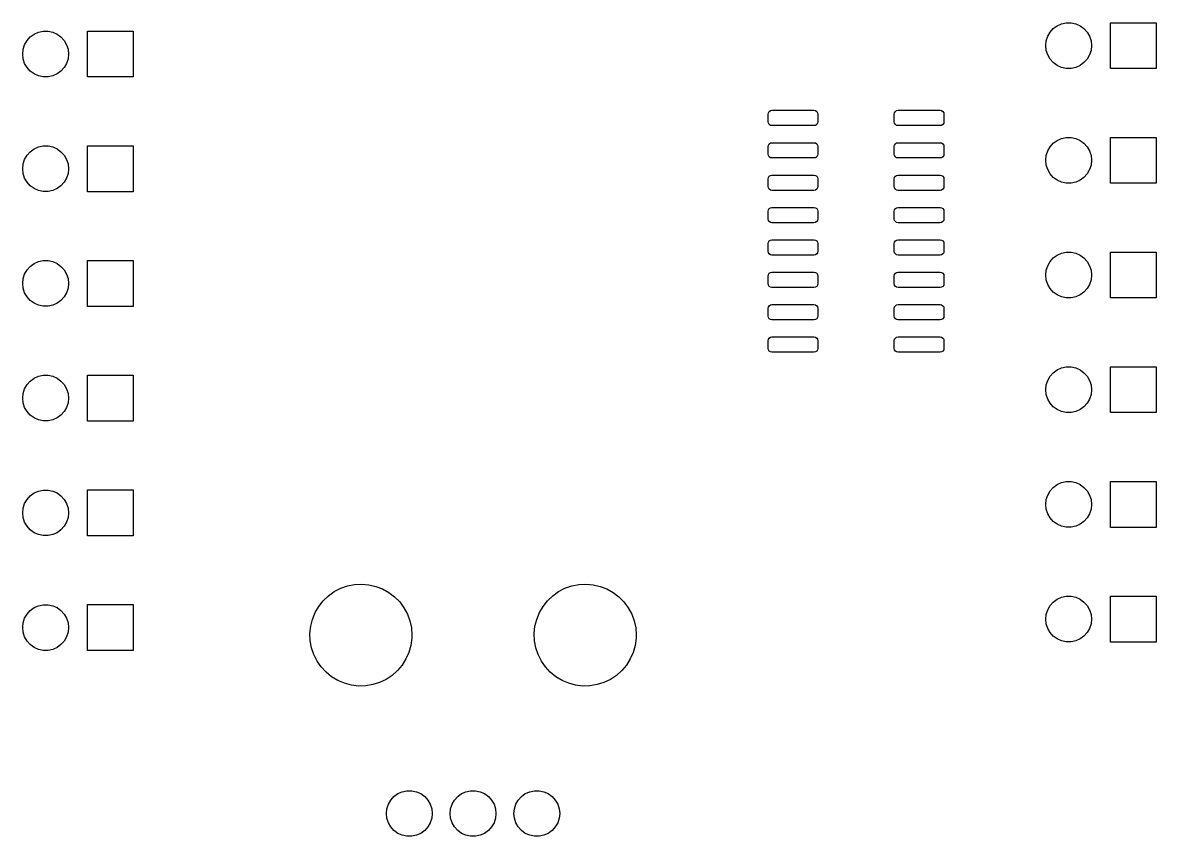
# Model space of a CAD drawing. Extents: x 0 to 360, y 0 to 260.
# Drawn here: x 180.43 to 224.91, y 132.71 to 164.63 of the extents above; entities that cross this region are included whole.
import ezdxf

# ---------------------------------------------------------------- set-up
doc = ezdxf.new("R2010")
doc.units = 0
doc.layers.add('BLACK', color=7, linetype='CONTINUOUS')

msp = doc.modelspace()

# ---------------------------------------------------------------- linework, layer by layer
at = {"layer": 'BLACK', "linetype": 'CONTINUOUS'}
for p, q in [((221.017, 164.506), (221.188, 164.582)), ((221.188, 164.582), (221.373, 164.621)), ((221.373, 164.621), (221.561, 164.621)), ((221.561, 164.621), (221.745, 164.582)), ((221.745, 164.582), (221.917, 164.506)), ((223.107, 162.826), (223.107, 164.626)), ((223.107, 164.626), (224.907, 164.626)), ((224.907, 164.626), (224.907, 162.826)), ((180.727, 164.065), (180.88, 164.176)), ((180.88, 164.176), (181.051, 164.252)), ((181.051, 164.252), (181.236, 164.291)), ((181.236, 164.291), (181.424, 164.291)), ((181.424, 164.291), (181.608, 164.252)), ((181.608, 164.252), (181.78, 164.176)), ((181.78, 164.176), (181.932, 164.065)), ((182.97, 162.496), (182.97, 164.296)), ((182.97, 164.296), (184.77, 164.296)), ((184.77, 164.296), (184.77, 162.496)), ((220.644, 164.092), (220.738, 164.255)), ((220.738, 164.255), (220.864, 164.395)), ((220.864, 164.395), (221.017, 164.506)), ((221.917, 164.506), (222.069, 164.395)), ((222.069, 164.395), (222.195, 164.255)), ((222.195, 164.255), (222.289, 164.092)), ((180.449, 163.583), (180.507, 163.762)), ((180.507, 163.762), (180.601, 163.925)), ((180.601, 163.925), (180.727, 164.065)), ((181.932, 164.065), (182.058, 163.925)), ((182.058, 163.925), (182.152, 163.762)), ((182.152, 163.762), (182.21, 163.583)), ((220.567, 163.726), (220.586, 163.914)), ((220.586, 163.539), (220.567, 163.726)), ((220.586, 163.914), (220.644, 164.092)), ((222.289, 164.092), (222.347, 163.914)), ((222.347, 163.914), (222.367, 163.726)), ((222.367, 163.726), (222.347, 163.539)), ((180.43, 163.396), (180.449, 163.583)), ((180.449, 163.209), (180.43, 163.396)), ((182.21, 163.583), (182.23, 163.396)), ((182.23, 163.396), (182.21, 163.209)), ((220.644, 163.36), (220.586, 163.539)), ((220.738, 163.197), (220.644, 163.36)), ((222.289, 163.36), (222.195, 163.197)), ((222.347, 163.539), (222.289, 163.36)), ((180.507, 163.03), (180.449, 163.209)), ((180.601, 162.867), (180.507, 163.03)), ((180.727, 162.727), (180.601, 162.867)), ((182.058, 162.867), (181.932, 162.727)), ((182.152, 163.03), (182.058, 162.867)), ((182.21, 163.209), (182.152, 163.03)), ((220.864, 163.058), (220.738, 163.197)), ((221.017, 162.947), (220.864, 163.058)), ((221.188, 162.87), (221.017, 162.947)), ((221.373, 162.831), (221.188, 162.87)), ((221.561, 162.831), (221.373, 162.831)), ((221.745, 162.87), (221.561, 162.831)), ((221.917, 162.947), (221.745, 162.87)), ((222.069, 163.058), (221.917, 162.947)), ((222.195, 163.197), (222.069, 163.058)), ((224.907, 162.826), (223.107, 162.826)), ((180.88, 162.617), (180.727, 162.727)), ((181.051, 162.54), (180.88, 162.617)), ((181.236, 162.501), (181.051, 162.54)), ((181.424, 162.501), (181.236, 162.501)), ((181.608, 162.54), (181.424, 162.501)), ((181.78, 162.617), (181.608, 162.54)), ((181.932, 162.727), (181.78, 162.617)), ((184.77, 162.496), (182.97, 162.496)), ((209.676, 161.037), (209.687, 161.094)), ((209.676, 160.737), (209.676, 161.037)), ((209.687, 161.094), (209.72, 161.143)), ((209.72, 161.143), (209.769, 161.176)), ((209.769, 161.176), (209.826, 161.187)), ((209.826, 161.187), (211.476, 161.187)), ((211.476, 161.187), (211.533, 161.176)), ((211.533, 161.176), (211.582, 161.143)), ((211.582, 161.143), (211.615, 161.094)), ((211.615, 161.094), (211.626, 161.037)), ((211.626, 161.037), (211.626, 160.737)), ((214.626, 161.037), (214.637, 161.094)), ((214.626, 160.737), (214.626, 161.037)), ((214.637, 161.094), (214.67, 161.143)), ((214.67, 161.143), (214.719, 161.176)), ((214.719, 161.176), (214.776, 161.187)), ((214.776, 161.187), (216.426, 161.187)), ((216.426, 161.187), (216.483, 161.176)), ((216.483, 161.176), (216.532, 161.143)), ((216.532, 161.143), (216.565, 161.094)), ((216.565, 161.094), (216.576, 161.037)), ((216.576, 161.037), (216.576, 160.737)), ((209.687, 160.68), (209.676, 160.737)), ((209.72, 160.631), (209.687, 160.68)), ((209.769, 160.598), (209.72, 160.631)), ((209.826, 160.587), (209.769, 160.598)), ((211.476, 160.587), (209.826, 160.587)), ((211.533, 160.598), (211.476, 160.587)), ((211.582, 160.631), (211.533, 160.598)), ((211.615, 160.68), (211.582, 160.631)), ((211.626, 160.737), (211.615, 160.68)), ((214.637, 160.68), (214.626, 160.737)), ((214.67, 160.631), (214.637, 160.68)), ((214.719, 160.598), (214.67, 160.631)), ((214.776, 160.587), (214.719, 160.598)), ((216.426, 160.587), (214.776, 160.587)), ((216.483, 160.598), (216.426, 160.587)), ((216.532, 160.631), (216.483, 160.598)), ((216.565, 160.68), (216.532, 160.631)), ((216.576, 160.737), (216.565, 160.68)), ((221.188, 160.082), (221.373, 160.121)), ((221.373, 160.121), (221.561, 160.121)), ((221.561, 160.121), (221.745, 160.082)), ((223.107, 158.326), (223.107, 160.126)), ((223.107, 160.126), (224.907, 160.126)), ((224.907, 160.126), (224.907, 158.326)), ((180.727, 159.565), (180.88, 159.676)), ((180.88, 159.676), (181.051, 159.752)), ((181.051, 159.752), (181.236, 159.791)), ((181.236, 159.791), (181.424, 159.791)), ((181.424, 159.791), (181.608, 159.752)), ((181.608, 159.752), (181.78, 159.676)), ((181.78, 159.676), (181.932, 159.565)), ((182.97, 157.996), (182.97, 159.796)), ((182.97, 159.796), (184.77, 159.796)), ((184.77, 159.796), (184.77, 157.996)), ((209.676, 159.767), (209.687, 159.824)), ((209.676, 159.467), (209.676, 159.767)), ((209.687, 159.824), (209.72, 159.873)), ((209.72, 159.873), (209.769, 159.906)), ((209.769, 159.906), (209.826, 159.917)), ((209.826, 159.917), (211.476, 159.917)), ((211.476, 159.917), (211.533, 159.906)), ((211.533, 159.906), (211.582, 159.873)), ((211.582, 159.873), (211.615, 159.824)), ((211.615, 159.824), (211.626, 159.767)), ((211.626, 159.767), (211.626, 159.467)), ((214.626, 159.767), (214.637, 159.824)), ((214.626, 159.467), (214.626, 159.767)), ((214.637, 159.824), (214.67, 159.873)), ((214.67, 159.873), (214.719, 159.906)), ((214.719, 159.906), (214.776, 159.917)), ((214.776, 159.917), (216.426, 159.917)), ((216.426, 159.917), (216.483, 159.906)), ((216.483, 159.906), (216.532, 159.873)), ((216.532, 159.873), (216.565, 159.824)), ((216.565, 159.824), (216.576, 159.767)), ((216.576, 159.767), (216.576, 159.467)), ((220.644, 159.592), (220.738, 159.755)), ((220.738, 159.755), (220.864, 159.895)), ((220.864, 159.895), (221.017, 160.006)), ((221.017, 160.006), (221.188, 160.082)), ((221.745, 160.082), (221.917, 160.006)), ((221.917, 160.006), (222.069, 159.895)), ((222.069, 159.895), (222.195, 159.755)), ((222.195, 159.755), (222.289, 159.592)), ((180.449, 159.083), (180.507, 159.262)), ((180.507, 159.262), (180.601, 159.425)), ((180.601, 159.425), (180.727, 159.565)), ((181.932, 159.565), (182.058, 159.425)), ((182.058, 159.425), (182.152, 159.262)), ((182.152, 159.262), (182.21, 159.083)), ((209.687, 159.41), (209.676, 159.467)), ((209.72, 159.361), (209.687, 159.41)), ((209.769, 159.328), (209.72, 159.361)), ((209.826, 159.317), (209.769, 159.328)), ((211.476, 159.317), (209.826, 159.317)), ((211.533, 159.328), (211.476, 159.317)), ((211.582, 159.361), (211.533, 159.328)), ((211.615, 159.41), (211.582, 159.361)), ((211.626, 159.467), (211.615, 159.41)), ((214.637, 159.41), (214.626, 159.467)), ((214.67, 159.361), (214.637, 159.41)), ((214.719, 159.328), (214.67, 159.361)), ((214.776, 159.317), (214.719, 159.328)), ((216.426, 159.317), (214.776, 159.317)), ((216.483, 159.328), (216.426, 159.317)), ((216.532, 159.361), (216.483, 159.328)), ((216.565, 159.41), (216.532, 159.361)), ((216.576, 159.467), (216.565, 159.41)), ((220.567, 159.226), (220.586, 159.414)), ((220.586, 159.414), (220.644, 159.592)), ((222.289, 159.592), (222.347, 159.414)), ((222.347, 159.414), (222.367, 159.226)), ((180.43, 158.896), (180.449, 159.083)), ((180.449, 158.709), (180.43, 158.896)), ((182.21, 159.083), (182.23, 158.896)), ((182.23, 158.896), (182.21, 158.709)), ((220.586, 159.039), (220.567, 159.226)), ((220.644, 158.86), (220.586, 159.039)), ((220.738, 158.697), (220.644, 158.86)), ((222.289, 158.86), (222.195, 158.697)), ((222.347, 159.039), (222.289, 158.86)), ((222.367, 159.226), (222.347, 159.039)), ((180.507, 158.53), (180.449, 158.709)), ((180.601, 158.367), (180.507, 158.53)), ((180.727, 158.227), (180.601, 158.367)), ((182.058, 158.367), (181.932, 158.227)), ((182.152, 158.53), (182.058, 158.367)), ((182.21, 158.709), (182.152, 158.53)), ((209.676, 158.497), (209.687, 158.554)), ((209.676, 158.197), (209.676, 158.497)), ((209.687, 158.554), (209.72, 158.603)), ((209.72, 158.603), (209.769, 158.636)), ((209.769, 158.636), (209.826, 158.647)), ((209.826, 158.647), (211.476, 158.647)), ((211.476, 158.647), (211.533, 158.636)), ((211.533, 158.636), (211.582, 158.603)), ((211.582, 158.603), (211.615, 158.554)), ((211.615, 158.554), (211.626, 158.497)), ((211.626, 158.497), (211.626, 158.197)), ((214.626, 158.497), (214.637, 158.554)), ((214.626, 158.197), (214.626, 158.497)), ((214.637, 158.554), (214.67, 158.603)), ((214.67, 158.603), (214.719, 158.636)), ((214.719, 158.636), (214.776, 158.647)), ((214.776, 158.647), (216.426, 158.647)), ((216.426, 158.647), (216.483, 158.636)), ((216.483, 158.636), (216.532, 158.603)), ((216.532, 158.603), (216.565, 158.554)), ((216.565, 158.554), (216.576, 158.497)), ((216.576, 158.497), (216.576, 158.197)), ((220.864, 158.558), (220.738, 158.697)), ((221.017, 158.447), (220.864, 158.558)), ((221.188, 158.37), (221.017, 158.447)), ((221.373, 158.331), (221.188, 158.37)), ((221.745, 158.37), (221.561, 158.331)), ((221.917, 158.447), (221.745, 158.37)), ((222.069, 158.558), (221.917, 158.447)), ((222.195, 158.697), (222.069, 158.558)), ((180.88, 158.117), (180.727, 158.227)), ((181.051, 158.04), (180.88, 158.117)), ((181.236, 158.001), (181.051, 158.04)), ((181.424, 158.001), (181.236, 158.001)), ((181.608, 158.04), (181.424, 158.001)), ((181.78, 158.117), (181.608, 158.04)), ((181.932, 158.227), (181.78, 158.117)), ((184.77, 157.996), (182.97, 157.996)), ((209.687, 158.14), (209.676, 158.197)), ((209.72, 158.091), (209.687, 158.14)), ((209.769, 158.058), (209.72, 158.091)), ((209.826, 158.047), (209.769, 158.058)), ((211.476, 158.047), (209.826, 158.047)), ((211.533, 158.058), (211.476, 158.047)), ((211.582, 158.091), (211.533, 158.058)), ((211.615, 158.14), (211.582, 158.091)), ((211.626, 158.197), (211.615, 158.14)), ((214.637, 158.14), (214.626, 158.197)), ((214.67, 158.091), (214.637, 158.14)), ((214.719, 158.058), (214.67, 158.091)), ((214.776, 158.047), (214.719, 158.058)), ((216.426, 158.047), (214.776, 158.047)), ((216.483, 158.058), (216.426, 158.047)), ((216.532, 158.091), (216.483, 158.058)), ((216.565, 158.14), (216.532, 158.091)), ((216.576, 158.197), (216.565, 158.14)), ((221.561, 158.331), (221.373, 158.331)), ((224.907, 158.326), (223.107, 158.326)), ((209.676, 157.227), (209.687, 157.284)), ((209.676, 156.927), (209.676, 157.227)), ((209.687, 157.284), (209.72, 157.333)), ((209.72, 157.333), (209.769, 157.366)), ((209.769, 157.366), (209.826, 157.377)), ((209.826, 157.377), (211.476, 157.377)), ((211.476, 157.377), (211.533, 157.366)), ((211.533, 157.366), (211.582, 157.333)), ((211.582, 157.333), (211.615, 157.284)), ((211.615, 157.284), (211.626, 157.227)), ((211.626, 157.227), (211.626, 156.927)), ((214.626, 157.227), (214.637, 157.284)), ((214.626, 156.927), (214.626, 157.227)), ((214.637, 157.284), (214.67, 157.333)), ((214.67, 157.333), (214.719, 157.366)), ((214.719, 157.366), (214.776, 157.377)), ((214.776, 157.377), (216.426, 157.377)), ((216.426, 157.377), (216.483, 157.366)), ((216.483, 157.366), (216.532, 157.333)), ((216.532, 157.333), (216.565, 157.284)), ((216.565, 157.284), (216.576, 157.227)), ((216.576, 157.227), (216.576, 156.927)), ((209.687, 156.87), (209.676, 156.927)), ((209.72, 156.821), (209.687, 156.87)), ((209.769, 156.788), (209.72, 156.821)), ((209.826, 156.777), (209.769, 156.788)), ((211.476, 156.777), (209.826, 156.777)), ((211.533, 156.788), (211.476, 156.777)), ((211.582, 156.821), (211.533, 156.788)), ((211.615, 156.87), (211.582, 156.821)), ((211.626, 156.927), (211.615, 156.87)), ((214.637, 156.87), (214.626, 156.927)), ((214.67, 156.821), (214.637, 156.87)), ((214.719, 156.788), (214.67, 156.821)), ((214.776, 156.777), (214.719, 156.788)), ((216.426, 156.777), (214.776, 156.777)), ((216.483, 156.788), (216.426, 156.777)), ((216.532, 156.821), (216.483, 156.788)), ((216.565, 156.87), (216.532, 156.821)), ((216.576, 156.927), (216.565, 156.87)), ((209.676, 155.957), (209.687, 156.014)), ((209.676, 155.657), (209.676, 155.957)), ((209.687, 156.014), (209.72, 156.063)), ((209.72, 156.063), (209.769, 156.096)), ((209.769, 156.096), (209.826, 156.107)), ((209.826, 156.107), (211.476, 156.107)), ((211.476, 156.107), (211.533, 156.096)), ((211.533, 156.096), (211.582, 156.063)), ((211.582, 156.063), (211.615, 156.014)), ((211.615, 156.014), (211.626, 155.957)), ((211.626, 155.957), (211.626, 155.657)), ((214.626, 155.957), (214.637, 156.014)), ((214.626, 155.657), (214.626, 155.957)), ((214.637, 156.014), (214.67, 156.063)), ((214.67, 156.063), (214.719, 156.096)), ((214.719, 156.096), (214.776, 156.107)), ((214.776, 156.107), (216.426, 156.107)), ((216.426, 156.107), (216.483, 156.096)), ((216.483, 156.096), (216.532, 156.063)), ((216.532, 156.063), (216.565, 156.014)), ((216.565, 156.014), (216.576, 155.957)), ((216.576, 155.957), (216.576, 155.657)), ((180.88, 155.176), (181.051, 155.252)), ((181.051, 155.252), (181.236, 155.291)), ((181.236, 155.291), (181.424, 155.291)), ((181.424, 155.291), (181.608, 155.252)), ((181.608, 155.252), (181.78, 155.176)), ((182.97, 153.496), (182.97, 155.296)), ((182.97, 155.296), (184.77, 155.296)), ((184.77, 155.296), (184.77, 153.496)), ((209.687, 155.6), (209.676, 155.657)), ((209.72, 155.551), (209.687, 155.6)), ((209.769, 155.518), (209.72, 155.551)), ((209.826, 155.507), (209.769, 155.518)), ((211.476, 155.507), (209.826, 155.507)), ((211.533, 155.518), (211.476, 155.507)), ((211.582, 155.551), (211.533, 155.518)), ((211.615, 155.6), (211.582, 155.551)), ((211.626, 155.657), (211.615, 155.6)), ((214.637, 155.6), (214.626, 155.657)), ((214.67, 155.551), (214.637, 155.6)), ((214.719, 155.518), (214.67, 155.551)), ((214.776, 155.507), (214.719, 155.518)), ((216.426, 155.507), (214.776, 155.507)), ((216.483, 155.518), (216.426, 155.507)), ((216.532, 155.551), (216.483, 155.518)), ((216.565, 155.6), (216.532, 155.551)), ((216.576, 155.657), (216.565, 155.6)), ((220.644, 155.092), (220.738, 155.255)), ((220.738, 155.255), (220.864, 155.395)), ((220.864, 155.395), (221.017, 155.506)), ((221.017, 155.506), (221.188, 155.582)), ((221.188, 155.582), (221.373, 155.621)), ((221.373, 155.621), (221.561, 155.621)), ((221.561, 155.621), (221.745, 155.582)), ((221.745, 155.582), (221.917, 155.506)), ((221.917, 155.506), (222.069, 155.395)), ((222.069, 155.395), (222.195, 155.255)), ((222.195, 155.255), (222.289, 155.092)), ((223.107, 153.826), (223.107, 155.626)), ((223.107, 155.626), (224.907, 155.626)), ((224.907, 155.626), (224.907, 153.826)), ((180.507, 154.762), (180.601, 154.925)), ((180.601, 154.925), (180.727, 155.065)), ((180.727, 155.065), (180.88, 155.176)), ((181.78, 155.176), (181.932, 155.065)), ((181.932, 155.065), (182.058, 154.925)), ((182.058, 154.925), (182.152, 154.762)), ((209.687, 154.744), (209.72, 154.793)), ((209.72, 154.793), (209.769, 154.826)), ((209.769, 154.826), (209.826, 154.837)), ((209.826, 154.837), (211.476, 154.837)), ((211.476, 154.837), (211.533, 154.826)), ((211.533, 154.826), (211.582, 154.793)), ((211.582, 154.793), (211.615, 154.744)), ((214.637, 154.744), (214.67, 154.793)), ((214.67, 154.793), (214.719, 154.826)), ((214.719, 154.826), (214.776, 154.837)), ((214.776, 154.837), (216.426, 154.837)), ((216.426, 154.837), (216.483, 154.826)), ((216.483, 154.826), (216.532, 154.793)), ((216.532, 154.793), (216.565, 154.744)), ((220.567, 154.726), (220.586, 154.914)), ((220.586, 154.914), (220.644, 155.092)), ((222.289, 155.092), (222.347, 154.914)), ((222.347, 154.914), (222.367, 154.726)), ((180.43, 154.396), (180.449, 154.583)), ((180.449, 154.209), (180.43, 154.396)), ((180.449, 154.583), (180.507, 154.762)), ((182.152, 154.762), (182.21, 154.583)), ((182.21, 154.583), (182.23, 154.396)), ((182.23, 154.396), (182.21, 154.209)), ((209.676, 154.687), (209.687, 154.744)), ((209.676, 154.387), (209.676, 154.687)), ((209.687, 154.33), (209.676, 154.387)), ((211.615, 154.744), (211.626, 154.687)), ((211.626, 154.387), (211.615, 154.33)), ((211.626, 154.687), (211.626, 154.387)), ((214.626, 154.687), (214.637, 154.744)), ((214.626, 154.387), (214.626, 154.687)), ((214.637, 154.33), (214.626, 154.387)), ((216.565, 154.744), (216.576, 154.687)), ((216.576, 154.387), (216.565, 154.33)), ((216.576, 154.687), (216.576, 154.387)), ((220.586, 154.539), (220.567, 154.726)), ((220.644, 154.36), (220.586, 154.539)), ((220.738, 154.197), (220.644, 154.36)), ((222.289, 154.36), (222.195, 154.197)), ((222.347, 154.539), (222.289, 154.36)), ((222.367, 154.726), (222.347, 154.539)), ((180.507, 154.03), (180.449, 154.209)), ((180.601, 153.867), (180.507, 154.03)), ((182.152, 154.03), (182.058, 153.867)), ((182.21, 154.209), (182.152, 154.03)), ((209.72, 154.281), (209.687, 154.33)), ((209.769, 154.248), (209.72, 154.281)), ((209.826, 154.237), (209.769, 154.248)), ((211.476, 154.237), (209.826, 154.237)), ((211.533, 154.248), (211.476, 154.237)), ((211.582, 154.281), (211.533, 154.248)), ((211.615, 154.33), (211.582, 154.281)), ((214.67, 154.281), (214.637, 154.33)), ((214.719, 154.248), (214.67, 154.281)), ((214.776, 154.237), (214.719, 154.248)), ((216.426, 154.237), (214.776, 154.237)), ((216.483, 154.248), (216.426, 154.237)), ((216.532, 154.281), (216.483, 154.248)), ((216.565, 154.33), (216.532, 154.281)), ((220.864, 154.058), (220.738, 154.197)), ((221.017, 153.947), (220.864, 154.058)), ((221.188, 153.87), (221.017, 153.947)), ((221.917, 153.947), (221.745, 153.87)), ((222.069, 154.058), (221.917, 153.947)), ((222.195, 154.197), (222.069, 154.058)), ((180.727, 153.727), (180.601, 153.867)), ((180.88, 153.617), (180.727, 153.727)), ((181.051, 153.54), (180.88, 153.617)), ((181.236, 153.501), (181.051, 153.54)), ((181.424, 153.501), (181.236, 153.501)), ((181.608, 153.54), (181.424, 153.501)), ((181.78, 153.617), (181.608, 153.54)), ((181.932, 153.727), (181.78, 153.617)), ((182.058, 153.867), (181.932, 153.727)), ((184.77, 153.496), (182.97, 153.496)), ((209.676, 153.417), (209.687, 153.474)), ((209.687, 153.474), (209.72, 153.523)), ((209.72, 153.523), (209.769, 153.556)), ((209.769, 153.556), (209.826, 153.567)), ((209.826, 153.567), (211.476, 153.567)), ((211.476, 153.567), (211.533, 153.556)), ((211.533, 153.556), (211.582, 153.523)), ((211.582, 153.523), (211.615, 153.474)), ((211.615, 153.474), (211.626, 153.417)), ((214.626, 153.417), (214.637, 153.474)), ((214.637, 153.474), (214.67, 153.523)), ((214.67, 153.523), (214.719, 153.556)), ((214.719, 153.556), (214.776, 153.567)), ((214.776, 153.567), (216.426, 153.567)), ((216.426, 153.567), (216.483, 153.556)), ((216.483, 153.556), (216.532, 153.523)), ((216.532, 153.523), (216.565, 153.474)), ((216.565, 153.474), (216.576, 153.417)), ((221.373, 153.831), (221.188, 153.87)), ((221.561, 153.831), (221.373, 153.831)), ((221.745, 153.87), (221.561, 153.831)), ((224.907, 153.826), (223.107, 153.826)), ((209.676, 153.117), (209.676, 153.417)), ((209.687, 153.06), (209.676, 153.117)), ((209.72, 153.011), (209.687, 153.06)), ((209.769, 152.978), (209.72, 153.011)), ((211.582, 153.011), (211.533, 152.978)), ((211.615, 153.06), (211.582, 153.011)), ((211.626, 153.117), (211.615, 153.06)), ((211.626, 153.417), (211.626, 153.117)), ((214.626, 153.117), (214.626, 153.417)), ((214.637, 153.06), (214.626, 153.117)), ((214.67, 153.011), (214.637, 153.06)), ((214.719, 152.978), (214.67, 153.011)), ((216.532, 153.011), (216.483, 152.978)), ((216.565, 153.06), (216.532, 153.011)), ((216.576, 153.117), (216.565, 153.06)), ((216.576, 153.417), (216.576, 153.117)), ((209.826, 152.967), (209.769, 152.978)), ((211.476, 152.967), (209.826, 152.967)), ((211.533, 152.978), (211.476, 152.967)), ((214.776, 152.967), (214.719, 152.978)), ((216.426, 152.967), (214.776, 152.967)), ((216.483, 152.978), (216.426, 152.967)), ((209.676, 152.147), (209.687, 152.204)), ((209.676, 151.847), (209.676, 152.147)), ((209.687, 152.204), (209.72, 152.253)), ((209.72, 152.253), (209.769, 152.286)), ((209.769, 152.286), (209.826, 152.297)), ((209.826, 152.297), (211.476, 152.297)), ((211.476, 152.297), (211.533, 152.286)), ((211.533, 152.286), (211.582, 152.253)), ((211.582, 152.253), (211.615, 152.204)), ((211.615, 152.204), (211.626, 152.147)), ((211.626, 152.147), (211.626, 151.847)), ((214.626, 152.147), (214.637, 152.204)), ((214.626, 151.847), (214.626, 152.147)), ((214.637, 152.204), (214.67, 152.253)), ((214.67, 152.253), (214.719, 152.286)), ((214.719, 152.286), (214.776, 152.297)), ((214.776, 152.297), (216.426, 152.297)), ((216.426, 152.297), (216.483, 152.286)), ((216.483, 152.286), (216.532, 152.253)), ((216.532, 152.253), (216.565, 152.204)), ((216.565, 152.204), (216.576, 152.147)), ((216.576, 152.147), (216.576, 151.847)), ((209.687, 151.79), (209.676, 151.847)), ((209.72, 151.741), (209.687, 151.79)), ((209.769, 151.708), (209.72, 151.741)), ((209.826, 151.697), (209.769, 151.708)), ((211.476, 151.697), (209.826, 151.697)), ((211.533, 151.708), (211.476, 151.697)), ((211.582, 151.741), (211.533, 151.708)), ((211.615, 151.79), (211.582, 151.741)), ((211.626, 151.847), (211.615, 151.79)), ((214.637, 151.79), (214.626, 151.847)), ((214.67, 151.741), (214.637, 151.79)), ((214.719, 151.708), (214.67, 151.741)), ((214.776, 151.697), (214.719, 151.708)), ((216.426, 151.697), (214.776, 151.697)), ((216.483, 151.708), (216.426, 151.697)), ((216.532, 151.741), (216.483, 151.708)), ((216.565, 151.79), (216.532, 151.741)), ((216.576, 151.847), (216.565, 151.79)), ((181.051, 150.752), (181.236, 150.791)), ((181.236, 150.791), (181.424, 150.791)), ((181.424, 150.791), (181.608, 150.752)), ((182.97, 148.996), (182.97, 150.796)), ((182.97, 150.796), (184.77, 150.796)), ((184.77, 150.796), (184.77, 148.996)), ((220.738, 150.755), (220.864, 150.895)), ((220.864, 150.895), (221.017, 151.006)), ((221.017, 151.006), (221.188, 151.082)), ((221.188, 151.082), (221.373, 151.121)), ((221.373, 151.121), (221.561, 151.121)), ((221.561, 151.121), (221.745, 151.082)), ((221.745, 151.082), (221.917, 151.006)), ((221.917, 151.006), (222.069, 150.895)), ((222.069, 150.895), (222.195, 150.755)), ((223.107, 149.326), (223.107, 151.126)), ((223.107, 151.126), (224.907, 151.126)), ((224.907, 151.126), (224.907, 149.326)), ((180.507, 150.262), (180.601, 150.425)), ((180.601, 150.425), (180.727, 150.565)), ((180.727, 150.565), (180.88, 150.676)), ((180.88, 150.676), (181.051, 150.752)), ((181.608, 150.752), (181.78, 150.676)), ((181.78, 150.676), (181.932, 150.565)), ((181.932, 150.565), (182.058, 150.425)), ((182.058, 150.425), (182.152, 150.262)), ((220.567, 150.226), (220.586, 150.414)), ((220.586, 150.414), (220.644, 150.592)), ((220.644, 150.592), (220.738, 150.755)), ((222.195, 150.755), (222.289, 150.592)), ((222.289, 150.592), (222.347, 150.414)), ((222.347, 150.414), (222.367, 150.226)), ((180.43, 149.896), (180.449, 150.083)), ((180.449, 149.709), (180.43, 149.896)), ((180.449, 150.083), (180.507, 150.262)), ((182.152, 150.262), (182.21, 150.083)), ((182.21, 150.083), (182.23, 149.896)), ((182.23, 149.896), (182.21, 149.709)), ((220.586, 150.039), (220.567, 150.226)), ((220.644, 149.86), (220.586, 150.039)), ((222.347, 150.039), (222.289, 149.86)), ((222.367, 150.226), (222.347, 150.039)), ((180.507, 149.53), (180.449, 149.709)), ((180.601, 149.367), (180.507, 149.53)), ((182.152, 149.53), (182.058, 149.367)), ((182.21, 149.709), (182.152, 149.53)), ((220.738, 149.697), (220.644, 149.86)), ((220.864, 149.558), (220.738, 149.697)), ((221.017, 149.447), (220.864, 149.558)), ((221.188, 149.37), (221.017, 149.447)), ((221.917, 149.447), (221.745, 149.37)), ((222.069, 149.558), (221.917, 149.447)), ((222.195, 149.697), (222.069, 149.558)), ((222.289, 149.86), (222.195, 149.697)), ((180.727, 149.227), (180.601, 149.367)), ((180.88, 149.117), (180.727, 149.227)), ((181.051, 149.04), (180.88, 149.117)), ((181.236, 149.001), (181.051, 149.04)), ((181.424, 149.001), (181.236, 149.001)), ((181.608, 149.04), (181.424, 149.001)), ((181.78, 149.117), (181.608, 149.04)), ((181.932, 149.227), (181.78, 149.117)), ((182.058, 149.367), (181.932, 149.227)), ((221.373, 149.331), (221.188, 149.37)), ((221.561, 149.331), (221.373, 149.331)), ((221.745, 149.37), (221.561, 149.331)), ((224.907, 149.326), (223.107, 149.326)), ((184.77, 148.996), (182.97, 148.996)), ((220.738, 146.255), (220.864, 146.395)), ((220.864, 146.395), (221.017, 146.506)), ((221.017, 146.506), (221.188, 146.582)), ((221.188, 146.582), (221.373, 146.621)), ((221.373, 146.621), (221.561, 146.621)), ((221.561, 146.621), (221.745, 146.582)), ((221.745, 146.582), (221.917, 146.506)), ((221.917, 146.506), (222.069, 146.395)), ((222.069, 146.395), (222.195, 146.255)), ((223.107, 144.826), (223.107, 146.626)), ((223.107, 146.626), (224.907, 146.626)), ((224.907, 146.626), (224.907, 144.826)), ((180.507, 145.762), (180.601, 145.925)), ((180.601, 145.925), (180.727, 146.065)), ((180.727, 146.065), (180.88, 146.176)), ((180.88, 146.176), (181.051, 146.252)), ((181.051, 146.252), (181.236, 146.291)), ((181.236, 146.291), (181.424, 146.291)), ((181.424, 146.291), (181.608, 146.252)), ((181.608, 146.252), (181.78, 146.176)), ((181.78, 146.176), (181.932, 146.065)), ((181.932, 146.065), (182.058, 145.925)), ((182.058, 145.925), (182.152, 145.762)), ((182.97, 144.496), (182.97, 146.296)), ((182.97, 146.296), (184.77, 146.296)), ((184.77, 146.296), (184.77, 144.496)), ((220.567, 145.726), (220.586, 145.914)), ((220.586, 145.914), (220.644, 146.092)), ((220.644, 146.092), (220.738, 146.255)), ((222.195, 146.255), (222.289, 146.092)), ((222.289, 146.092), (222.347, 145.914)), ((222.347, 145.914), (222.367, 145.726)), ((180.43, 145.396), (180.449, 145.583)), ((180.449, 145.583), (180.507, 145.762)), ((182.152, 145.762), (182.21, 145.583)), ((182.21, 145.583), (182.23, 145.396)), ((220.586, 145.539), (220.567, 145.726)), ((220.644, 145.36), (220.586, 145.539)), ((222.347, 145.539), (222.289, 145.36)), ((222.367, 145.726), (222.347, 145.539)), ((180.449, 145.209), (180.43, 145.396)), ((180.507, 145.03), (180.449, 145.209)), ((180.601, 144.867), (180.507, 145.03)), ((182.152, 145.03), (182.058, 144.867)), ((182.21, 145.209), (182.152, 145.03)), ((182.23, 145.396), (182.21, 145.209)), ((220.738, 145.197), (220.644, 145.36)), ((220.864, 145.058), (220.738, 145.197)), ((221.017, 144.947), (220.864, 145.058)), ((222.069, 145.058), (221.917, 144.947)), ((222.195, 145.197), (222.069, 145.058)), ((222.289, 145.36), (222.195, 145.197)), ((180.727, 144.727), (180.601, 144.867)), ((180.88, 144.617), (180.727, 144.727)), ((181.051, 144.54), (180.88, 144.617)), ((181.78, 144.617), (181.608, 144.54)), ((181.932, 144.727), (181.78, 144.617)), ((182.058, 144.867), (181.932, 144.727)), ((221.188, 144.87), (221.017, 144.947)), ((221.373, 144.831), (221.188, 144.87)), ((221.561, 144.831), (221.373, 144.831)), ((221.745, 144.87), (221.561, 144.831)), ((221.917, 144.947), (221.745, 144.87)), ((224.907, 144.826), (223.107, 144.826)), ((181.236, 144.501), (181.051, 144.54)), ((181.424, 144.501), (181.236, 144.501)), ((181.608, 144.54), (181.424, 144.501)), ((184.77, 144.496), (182.97, 144.496)), ((192.655, 142.305), (192.906, 142.436)), ((192.906, 142.436), (193.172, 142.529)), ((193.172, 142.529), (193.449, 142.584)), ((193.449, 142.584), (193.731, 142.6)), ((193.731, 142.6), (194.013, 142.575)), ((194.013, 142.575), (194.288, 142.512)), ((194.288, 142.512), (194.552, 142.41)), ((194.552, 142.41), (194.798, 142.272)), ((201.455, 142.305), (201.706, 142.436)), ((201.706, 142.436), (201.972, 142.529)), ((201.972, 142.529), (202.249, 142.584)), ((202.249, 142.584), (202.531, 142.6)), ((202.531, 142.6), (202.813, 142.575)), ((202.813, 142.575), (203.088, 142.512)), ((203.088, 142.512), (203.352, 142.41)), ((203.352, 142.41), (203.598, 142.272)), ((192.046, 141.724), (192.221, 141.946)), ((192.221, 141.946), (192.425, 142.141)), ((192.425, 142.141), (192.655, 142.305)), ((194.798, 142.272), (195.023, 142.1)), ((195.023, 142.1), (195.221, 141.899)), ((195.221, 141.899), (195.389, 141.672)), ((200.846, 141.724), (201.021, 141.946)), ((201.021, 141.946), (201.225, 142.141)), ((201.225, 142.141), (201.455, 142.305)), ((203.598, 142.272), (203.823, 142.1)), ((203.823, 142.1), (204.021, 141.899)), ((204.021, 141.899), (204.189, 141.672)), ((220.738, 141.755), (220.864, 141.895)), ((220.864, 141.895), (221.017, 142.006)), ((221.017, 142.006), (221.188, 142.082)), ((221.188, 142.082), (221.373, 142.121)), ((221.373, 142.121), (221.561, 142.121)), ((221.561, 142.121), (221.745, 142.082)), ((221.745, 142.082), (221.917, 142.006)), ((221.917, 142.006), (222.069, 141.895)), ((222.069, 141.895), (222.195, 141.755)), ((223.107, 140.326), (223.107, 142.126)), ((223.107, 142.126), (224.907, 142.126)), ((224.907, 142.126), (224.907, 140.326)), ((180.601, 141.425), (180.727, 141.565)), ((180.727, 141.565), (180.88, 141.676)), ((180.88, 141.676), (181.051, 141.752)), ((181.051, 141.752), (181.236, 141.791)), ((181.236, 141.791), (181.424, 141.791)), ((181.424, 141.791), (181.608, 141.752)), ((181.608, 141.752), (181.78, 141.676)), ((181.78, 141.676), (181.932, 141.565)), ((181.932, 141.565), (182.058, 141.425)), ((182.97, 139.996), (182.97, 141.796)), ((182.97, 141.796), (184.77, 141.796)), ((184.77, 141.796), (184.77, 139.996)), ((191.798, 141.218), (191.904, 141.48)), ((191.904, 141.48), (192.046, 141.724)), ((195.389, 141.672), (195.523, 141.423)), ((200.598, 141.218), (200.704, 141.48)), ((200.704, 141.48), (200.846, 141.724)), ((204.189, 141.672), (204.323, 141.423)), ((220.586, 141.414), (220.644, 141.592)), ((220.644, 141.592), (220.738, 141.755)), ((222.195, 141.755), (222.289, 141.592)), ((222.289, 141.592), (222.347, 141.414)), ((180.43, 140.896), (180.449, 141.083)), ((180.449, 141.083), (180.507, 141.262)), ((180.507, 141.262), (180.601, 141.425)), ((182.058, 141.425), (182.152, 141.262)), ((182.152, 141.262), (182.21, 141.083)), ((182.21, 141.083), (182.23, 140.896)), ((191.73, 140.944), (191.798, 141.218)), ((195.523, 141.423), (195.621, 141.158)), ((195.621, 141.158), (195.68, 140.882)), ((200.53, 140.944), (200.598, 141.218)), ((204.323, 141.423), (204.421, 141.158)), ((204.421, 141.158), (204.48, 140.882)), ((220.567, 141.226), (220.586, 141.414)), ((220.586, 141.039), (220.567, 141.226)), ((220.644, 140.86), (220.586, 141.039)), ((222.347, 141.039), (222.289, 140.86)), ((222.347, 141.414), (222.367, 141.226)), ((222.367, 141.226), (222.347, 141.039)), ((180.449, 140.709), (180.43, 140.896)), ((180.507, 140.53), (180.449, 140.709)), ((182.21, 140.709), (182.152, 140.53)), ((182.23, 140.896), (182.21, 140.709)), ((191.701, 140.663), (191.73, 140.944)), ((191.712, 140.381), (191.701, 140.663)), ((195.68, 140.882), (195.7, 140.6)), ((195.7, 140.6), (195.696, 140.474)), ((200.501, 140.663), (200.53, 140.944)), ((200.512, 140.381), (200.501, 140.663)), ((204.48, 140.882), (204.5, 140.6)), ((204.5, 140.6), (204.496, 140.474)), ((220.738, 140.697), (220.644, 140.86)), ((220.864, 140.558), (220.738, 140.697)), ((221.017, 140.447), (220.864, 140.558)), ((222.069, 140.558), (221.917, 140.447)), ((222.195, 140.697), (222.069, 140.558)), ((222.289, 140.86), (222.195, 140.697)), ((180.601, 140.367), (180.507, 140.53)), ((180.727, 140.227), (180.601, 140.367)), ((180.88, 140.117), (180.727, 140.227)), ((181.051, 140.04), (180.88, 140.117)), ((181.78, 140.117), (181.608, 140.04)), ((181.932, 140.227), (181.78, 140.117)), ((182.058, 140.367), (181.932, 140.227)), ((182.152, 140.53), (182.058, 140.367)), ((191.763, 140.103), (191.712, 140.381)), ((191.852, 139.835), (191.763, 140.103)), ((195.658, 140.194), (195.582, 139.923)), ((195.696, 140.474), (195.658, 140.194)), ((200.563, 140.103), (200.512, 140.381)), ((200.652, 139.835), (200.563, 140.103)), ((204.458, 140.194), (204.382, 139.923)), ((204.496, 140.474), (204.458, 140.194)), ((221.188, 140.37), (221.017, 140.447)), ((221.373, 140.331), (221.188, 140.37)), ((221.561, 140.331), (221.373, 140.331)), ((221.745, 140.37), (221.561, 140.331)), ((221.917, 140.447), (221.745, 140.37)), ((224.907, 140.326), (223.107, 140.326)), ((181.236, 140.001), (181.051, 140.04)), ((181.424, 140.001), (181.236, 140.001)), ((181.608, 140.04), (181.424, 140.001)), ((184.77, 139.996), (182.97, 139.996)), ((191.979, 139.582), (191.852, 139.835)), ((195.468, 139.664), (195.318, 139.424)), ((195.582, 139.923), (195.468, 139.664)), ((200.779, 139.582), (200.652, 139.835)), ((204.268, 139.664), (204.118, 139.424)), ((204.382, 139.923), (204.268, 139.664)), ((192.139, 139.35), (191.979, 139.582)), ((192.331, 139.142), (192.139, 139.35)), ((195.318, 139.424), (195.136, 139.208)), ((200.939, 139.35), (200.779, 139.582)), ((201.131, 139.142), (200.939, 139.35)), ((204.118, 139.424), (203.936, 139.208)), ((192.55, 138.964), (192.331, 139.142)), ((192.792, 138.818), (192.55, 138.964)), ((193.052, 138.708), (192.792, 138.818)), ((194.691, 138.863), (194.436, 138.74)), ((194.926, 139.02), (194.691, 138.863)), ((195.136, 139.208), (194.926, 139.02)), ((201.35, 138.964), (201.131, 139.142)), ((201.592, 138.818), (201.35, 138.964)), ((201.852, 138.708), (201.592, 138.818)), ((203.491, 138.863), (203.236, 138.74)), ((203.726, 139.02), (203.491, 138.863)), ((203.936, 139.208), (203.726, 139.02)), ((193.325, 138.635), (193.052, 138.708)), ((193.606, 138.602), (193.325, 138.635)), ((193.888, 138.609), (193.606, 138.602)), ((194.167, 138.655), (193.888, 138.609)), ((194.436, 138.74), (194.167, 138.655)), ((202.125, 138.635), (201.852, 138.708)), ((202.406, 138.602), (202.125, 138.635)), ((202.688, 138.609), (202.406, 138.602)), ((202.967, 138.655), (202.688, 138.609)), ((203.236, 138.74), (202.967, 138.655)), ((194.998, 134.269), (195.15, 134.379)), ((195.15, 134.379), (195.322, 134.456)), ((195.322, 134.456), (195.506, 134.495)), ((195.506, 134.495), (195.694, 134.495)), ((195.694, 134.495), (195.878, 134.456)), ((195.878, 134.456), (196.05, 134.379)), ((196.05, 134.379), (196.202, 134.269)), ((197.498, 134.269), (197.65, 134.379)), ((197.65, 134.379), (197.822, 134.456)), ((197.822, 134.456), (198.006, 134.495)), ((198.006, 134.495), (198.194, 134.495)), ((198.194, 134.495), (198.378, 134.456)), ((198.378, 134.456), (198.55, 134.379)), ((198.55, 134.379), (198.702, 134.269)), ((199.998, 134.269), (200.15, 134.379)), ((200.15, 134.379), (200.322, 134.456)), ((200.322, 134.456), (200.506, 134.495)), ((200.506, 134.495), (200.694, 134.495)), ((200.694, 134.495), (200.878, 134.456)), ((200.878, 134.456), (201.05, 134.379)), ((201.05, 134.379), (201.202, 134.269)), ((194.72, 133.787), (194.778, 133.966)), ((194.778, 133.966), (194.872, 134.129)), ((194.872, 134.129), (194.998, 134.269)), ((196.202, 134.269), (196.328, 134.129)), ((196.328, 134.129), (196.422, 133.966)), ((196.422, 133.966), (196.48, 133.787)), ((197.22, 133.787), (197.278, 133.966)), ((197.278, 133.966), (197.372, 134.129)), ((197.372, 134.129), (197.498, 134.269)), ((198.702, 134.269), (198.828, 134.129)), ((198.828, 134.129), (198.922, 133.966)), ((198.922, 133.966), (198.98, 133.787)), ((199.72, 133.787), (199.778, 133.966)), ((199.778, 133.966), (199.872, 134.129)), ((199.872, 134.129), (199.998, 134.269)), ((201.202, 134.269), (201.328, 134.129)), ((201.328, 134.129), (201.422, 133.966)), ((201.422, 133.966), (201.48, 133.787)), ((194.7, 133.6), (194.72, 133.787)), ((194.72, 133.413), (194.7, 133.6)), ((196.48, 133.787), (196.5, 133.6)), ((196.5, 133.6), (196.48, 133.413)), ((197.2, 133.6), (197.22, 133.787)), ((197.22, 133.413), (197.2, 133.6)), ((198.98, 133.787), (199, 133.6)), ((199, 133.6), (198.98, 133.413)), ((199.7, 133.6), (199.72, 133.787)), ((199.72, 133.413), (199.7, 133.6)), ((201.48, 133.787), (201.5, 133.6)), ((201.5, 133.6), (201.48, 133.413)), ((194.778, 133.234), (194.72, 133.413)), ((194.872, 133.071), (194.778, 133.234)), ((194.998, 132.931), (194.872, 133.071)), ((196.328, 133.071), (196.202, 132.931)), ((196.422, 133.234), (196.328, 133.071)), ((196.48, 133.413), (196.422, 133.234)), ((197.278, 133.234), (197.22, 133.413)), ((197.372, 133.071), (197.278, 133.234)), ((197.498, 132.931), (197.372, 133.071)), ((198.828, 133.071), (198.702, 132.931)), ((198.922, 133.234), (198.828, 133.071)), ((198.98, 133.413), (198.922, 133.234)), ((199.778, 133.234), (199.72, 133.413)), ((199.872, 133.071), (199.778, 133.234)), ((199.998, 132.931), (199.872, 133.071)), ((201.328, 133.071), (201.202, 132.931)), ((201.422, 133.234), (201.328, 133.071)), ((201.48, 133.413), (201.422, 133.234)), ((195.15, 132.821), (194.998, 132.931)), ((195.322, 132.744), (195.15, 132.821)), ((195.506, 132.705), (195.322, 132.744)), ((195.694, 132.705), (195.506, 132.705)), ((195.878, 132.744), (195.694, 132.705)), ((196.05, 132.821), (195.878, 132.744)), ((196.202, 132.931), (196.05, 132.821)), ((197.65, 132.821), (197.498, 132.931)), ((197.822, 132.744), (197.65, 132.821)), ((198.006, 132.705), (197.822, 132.744)), ((198.194, 132.705), (198.006, 132.705)), ((198.378, 132.744), (198.194, 132.705)), ((198.55, 132.821), (198.378, 132.744)), ((198.702, 132.931), (198.55, 132.821)), ((200.15, 132.821), (199.998, 132.931)), ((200.322, 132.744), (200.15, 132.821)), ((200.506, 132.705), (200.322, 132.744)), ((200.694, 132.705), (200.506, 132.705)), ((200.878, 132.744), (200.694, 132.705)), ((201.05, 132.821), (200.878, 132.744)), ((201.202, 132.931), (201.05, 132.821))]:
    msp.add_line(p, q, dxfattribs=at)

doc.saveas('drawing.dxf')
